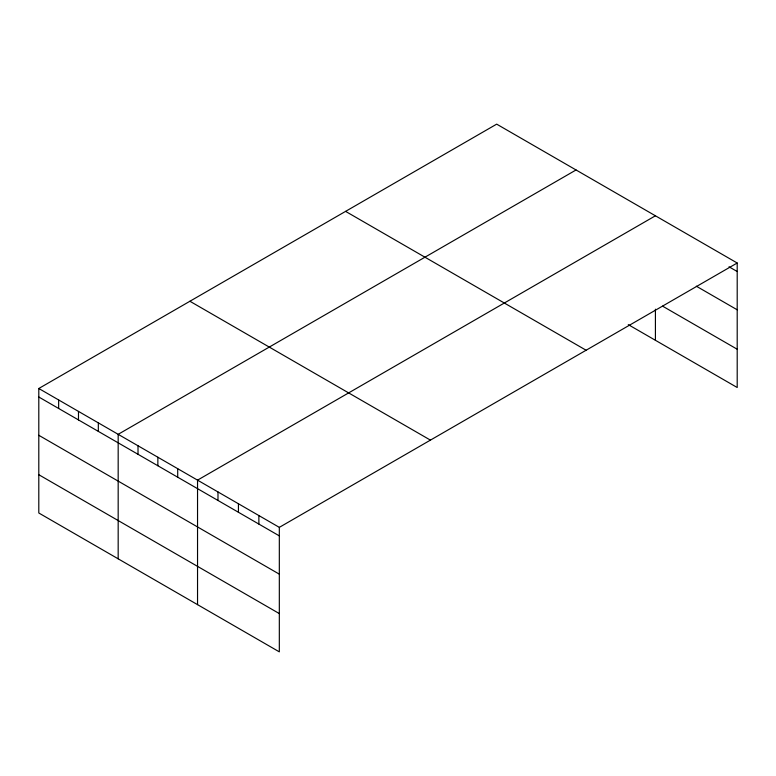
<?xml version="1.0" encoding="UTF-8"?>
<svg xmlns="http://www.w3.org/2000/svg" width="776" height="776" viewBox="0 0 776 776"><rect width="100%" height="100%" fill="white"/><g stroke="black" fill="none" stroke-linecap="round" stroke-linejoin="round"><path stroke-width="1.16" d="M38.8 388.495L279.321 527.36L279.321 651.859L38.8 512.994L38.8 388.495L496.679 124.141L737.2 263.006L737.2 387.505L628.269 324.62M576.054 169.963L118.175 434.317L118.175 558.817M655.419 215.786L197.541 480.14L197.541 604.649M279.321 527.36L737.2 263.006M729.023 266.798L737.2 271.522M696.314 286.189L737.2 309.799M662.578 306.151L737.2 349.229M345.582 211.373L586.103 350.238M189.897 301.253L430.418 440.118M38.8 397.011L279.321 535.877M38.8 435.287L279.321 574.153M38.8 474.718L279.321 613.583M655.419 309.197L655.419 340.295M258.874 515.555L258.874 524.072M238.436 503.75L238.436 512.267M217.988 491.945L217.988 500.462M177.704 468.685L177.704 477.201M157.858 457.229L157.858 465.745M138.012 445.773L138.012 454.29M98.329 422.862L98.329 431.378M78.483 411.406L78.483 419.923M58.646 399.95L58.646 408.467"/></g></svg>
